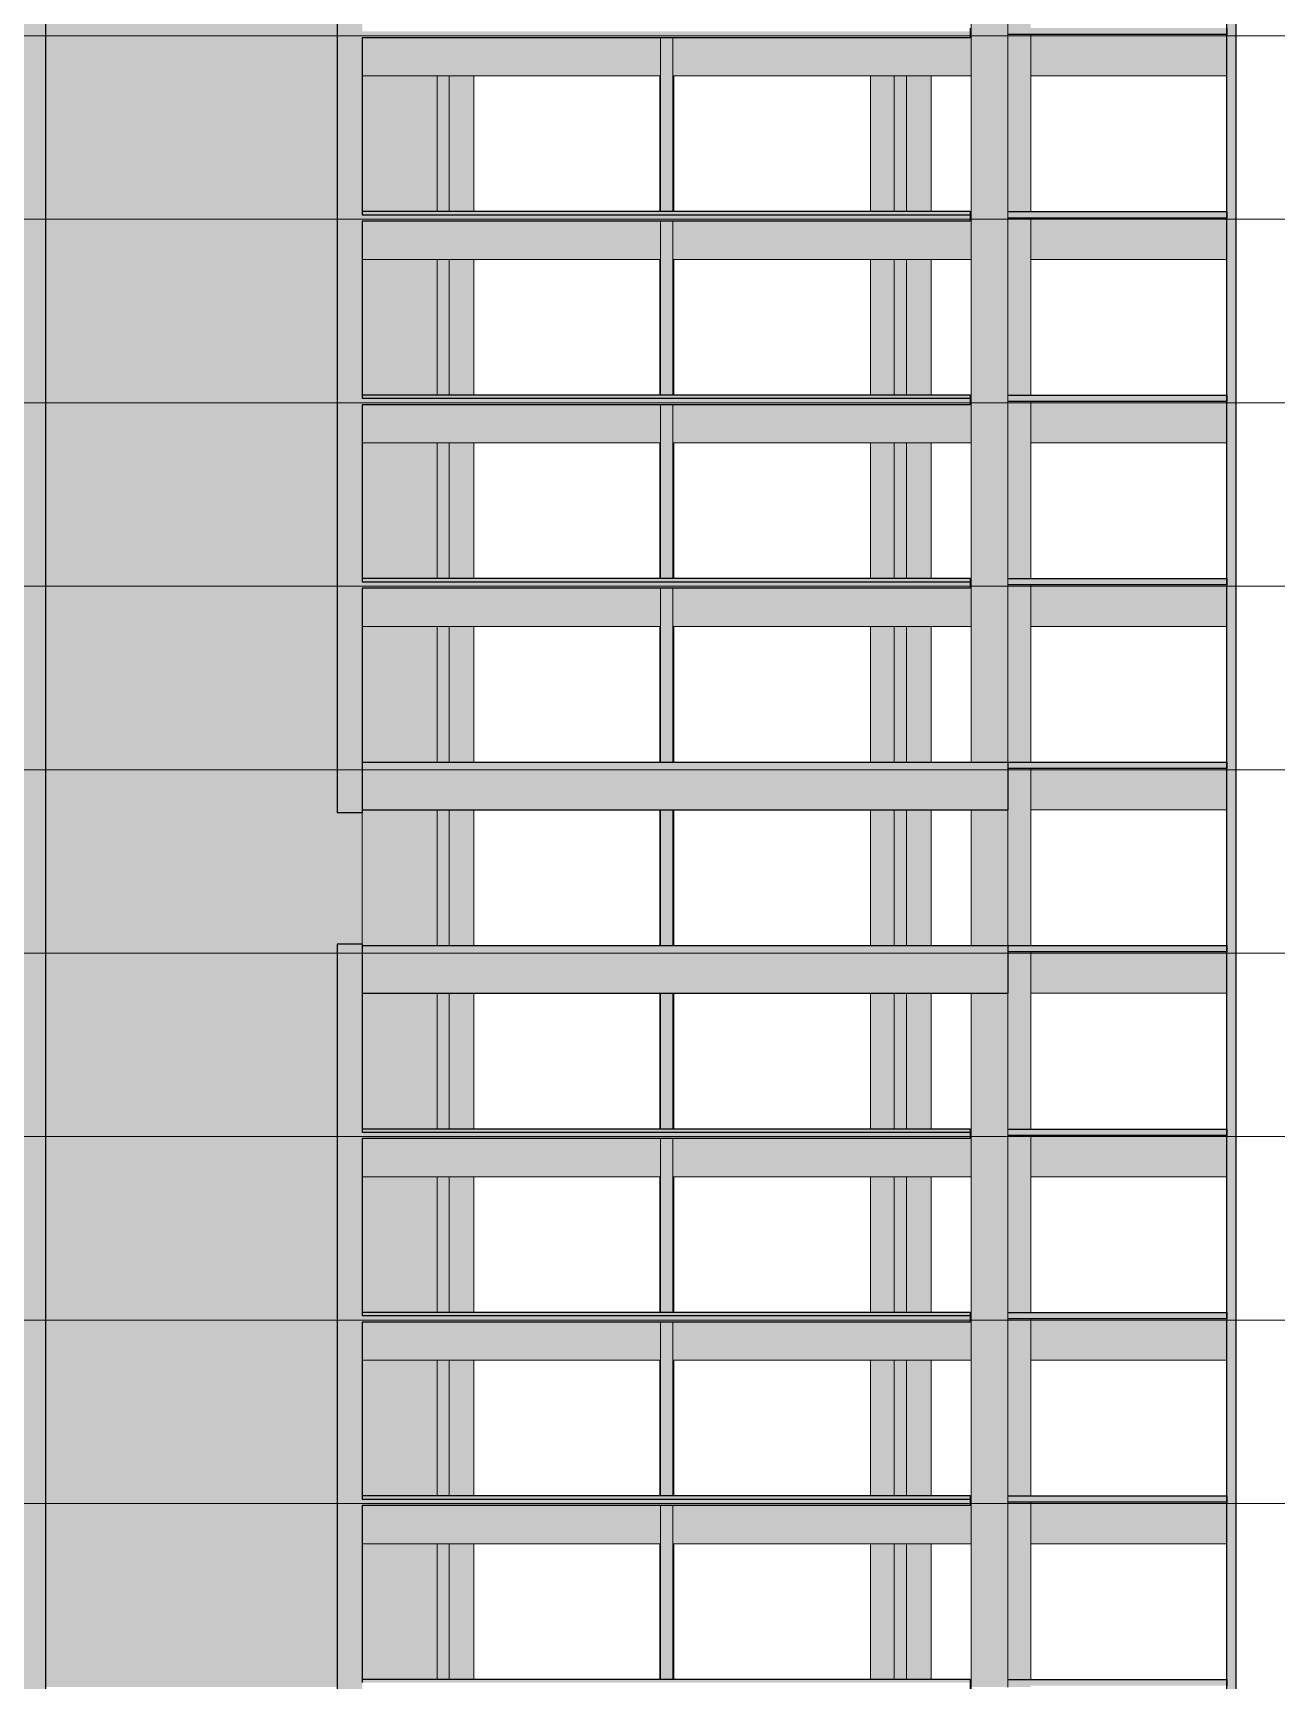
# Model space of a CAD drawing. Header units: centimetres. Extents: x -28 to 30806, y -3196 to 88064.
# Drawn here: x 25929 to 27881, y 83103 to 85688 of the extents above; entities that cross this region are included whole.
import ezdxf

# ---------------------------------------------------------------- set-up
doc = ezdxf.new("R2010")
doc.units = ezdxf.units.CM
doc.linetypes.add('Centro', pattern=[3.175, 0.635, -0.47625, 1.5875, -0.47625])
for name, color, linetype, lineweight in [('A-FLOR', 7, 'Continuous', 25), ('A-FLOR-LEVL', 7, 'Continuous', 9), ('S-BEAM', 7, 'Continuous', 25), ('S-COLS', 7, 'Continuous', 25)]:
    doc.layers.add(name, color=color, linetype=linetype, lineweight=lineweight)

msp = doc.modelspace()

# ---------------------------------------------------------------- hatches: boundary and pattern name
at = {"layer": 'A-FLOR', "true_color": 0xc0c0c0}
for points in [[(26616.64, 85680.92), (27400.82, 85680.92), (27400.82, 85691), (26446.32, 85691), (26446.32, 85680.92), (26616.49, 85680.92)], [(27706.95, 85686), (27803.82, 85686), (27803.82, 85696), (27460.32, 85696), (27460.32, 85686), (27533.01, 85686)], [(27396.77, 85403), (27400.82, 85403), (27400.82, 85408), (26446.32, 85407.99), (26446.32, 85403), (27293.38, 85403)], [(26446.32, 85392.92), (27400.82, 85392.92), (27400.82, 85403), (26446.32, 85403), (26446.32, 85396)], [(27706.95, 85398), (27803.82, 85398), (27803.82, 85408), (27460.32, 85408), (27460.32, 85398), (27533.01, 85398)], [(27800.32, 85408), (27800.32, 85408), (27706.95, 85408)], [(27396.77, 85115), (27400.82, 85115), (27400.82, 85120), (26446.32, 85119.99), (26446.32, 85115), (27293.38, 85115)], [(26581.83, 85104.92), (27400.82, 85104.92), (27400.82, 85115), (26446.32, 85115), (26446.32, 85104.92), (26569.63, 85104.92)], [(27706.95, 85110), (27803.82, 85110), (27803.82, 85120), (27460.32, 85120), (27460.32, 85110), (27533.01, 85110)], [(27800.32, 85120), (27800.32, 85120), (27706.95, 85120)], [(26446.32, 84827), (27400.82, 84827.08), (27400.82, 84832), (26446.32, 84831.99), (26446.32, 84827.08)], [(27500.16, 84822), (27803.82, 84822), (27803.82, 84832), (27460.32, 84832), (27460.32, 84822), (27496.07, 84822)], [(27800.32, 84832), (27800.32, 84832), (27500.16, 84832)], [(26446.32, 84816.92), (27400.82, 84816.92), (27400.82, 84827), (26446.32, 84827), (26446.32, 84820)], [(27500.16, 84534), (27803.82, 84534), (27803.82, 84544), (27460.32, 84544), (27460.32, 84534), (27496.07, 84534)], [(27706.95, 84246), (27803.82, 84246), (27803.82, 84256), (27460.32, 84256), (27460.32, 84246), (27533.01, 84246)], [(27396.77, 83963), (27400.82, 83963), (27400.82, 83968), (26446.32, 83967.99), (26446.32, 83963), (27293.38, 83963)], [(26599.26, 83952.92), (27400.82, 83952.92), (27400.82, 83963), (26446.32, 83963), (26446.32, 83952.92), (26597.21, 83952.92)], [(27706.95, 83958), (27803.82, 83958), (27803.82, 83968), (27460.32, 83968), (27460.32, 83958), (27533.01, 83958)], [(27800.32, 83968), (27800.32, 83968), (27706.95, 83968)], [(26984.98, 83675), (27400.82, 83675), (27400.82, 83680), (26446.32, 83679.81), (26446.32, 83675), (26983.2, 83675)], [(26446.32, 83664.92), (27400.82, 83664.92), (27400.82, 83675), (26446.32, 83675), (26446.32, 83668)], [(27706.95, 83670), (27803.82, 83670), (27803.82, 83680), (27460.32, 83679.81), (27460.32, 83670), (27533.01, 83670)], [(27396.77, 83387), (27400.82, 83387), (27400.82, 83392), (26446.32, 83391.99), (26446.32, 83387), (27293.38, 83387)], [(26581.83, 83376.92), (27400.82, 83376.92), (27400.82, 83387), (26446.32, 83387), (26446.32, 83376.92), (26569.63, 83376.92)], [(27500.16, 83382), (27803.82, 83382), (27803.82, 83392), (27460.32, 83392), (27460.32, 83382), (27496.07, 83382)], [(27396.77, 83099), (27400.82, 83099), (27400.82, 83104), (26446.32, 83103.99), (26446.32, 83099), (27293.38, 83099)], [(27741.92, 83094), (27803.82, 83094), (27803.82, 83104), (27460.32, 83104), (27460.32, 83094), (27706.95, 83094)]]:
    msp.add_hatch(color=9, dxfattribs=at).paths.add_polyline_path(points, flags=0)
at = {"layer": 'S-BEAM', "true_color": 0xc0c0c0}
for points in [[(27396.77, 85621), (27402.57, 85621.34), (27402.57, 85696), (27400.82, 85695.96), (27400.82, 85680.92), (26933.82, 85680.92), (26933.82, 85621), (27293.38, 85621)], [(27803.82, 85621), (27803.82, 85686), (27496.07, 85686), (27496.07, 85621), (27706.95, 85621)], [(26455.5, 85621), (26914.82, 85621.34), (26914.82, 85680.92), (26446.32, 85680.92), (26446.32, 85621)], [(27402.57, 85333), (27402.57, 85408), (27400.82, 85407.96), (27400.82, 85392.92), (26933.82, 85392.92), (26933.82, 85333), (27293.38, 85333)], [(26459.56, 85333), (26914.82, 85333), (26914.82, 85392.92), (26446.32, 85392.92), (26446.32, 85333)], [(27500.16, 85333), (27803.82, 85333), (27803.82, 85398), (27496.07, 85398), (27496.07, 85333)], [(27396.77, 85045), (27402.57, 85045), (27402.57, 85120), (27400.82, 85119.96), (27400.82, 85104.92), (26933.82, 85104.92), (26933.82, 85045), (27293.38, 85045)], [(26446.32, 85045), (26914.82, 85045), (26914.82, 85104.92), (26446.32, 85104.92), (26446.32, 85045.03)], [(27803.82, 85045), (27803.82, 85110), (27496.07, 85110), (27496.07, 85045), (27706.95, 85045)], [(27293.38, 84757), (27402.57, 84757), (27402.57, 84832), (27400.82, 84831.96), (27400.82, 84816.92), (26933.82, 84816.92), (26933.82, 84757), (27281.82, 84757)], [(26582.81, 84757), (26914.82, 84757), (26914.82, 84816.92), (26446.32, 84816.92), (26446.32, 84757), (26581.83, 84757)], [(27496.07, 84757), (27803.82, 84757), (27803.82, 84822), (27496.07, 84822), (27496.07, 84774.19)], [(26446.32, 84469), (27460.32, 84469), (27460.32, 84544), (26446.32, 84544), (26446.32, 84474.07)], [(27803.82, 84469), (27803.82, 84534), (27496.07, 84534), (27496.07, 84469), (27500.16, 84469)], [(26446.32, 84181), (27460.32, 84181), (27460.32, 84256), (26446.32, 84256), (26446.32, 84209.32)], [(27803.82, 84181), (27803.82, 84246), (27496.07, 84246), (27496.07, 84181), (27706.95, 84181)], [(26446.32, 83893), (26914.82, 83893), (26914.82, 83952.92), (26446.32, 83952.92), (26446.32, 83893.03)], [(26933.82, 83893), (27402.57, 83893), (27402.57, 83968), (27400.82, 83967.96), (27400.82, 83952.92), (26933.82, 83952.92), (26933.82, 83919.61)], [(27496.07, 83893), (27803.82, 83893), (27803.82, 83958), (27496.07, 83958), (27496.07, 83910.19)], [(27293.38, 83605), (27402.57, 83605), (27402.57, 83680), (27400.82, 83679.81), (27400.82, 83664.92), (26933.82, 83664.92), (26933.82, 83605), (27281.82, 83605)], [(27803.82, 83605), (27803.82, 83670), (27496.07, 83670), (27496.07, 83605), (27706.95, 83605)], [(26446.32, 83605), (26914.82, 83605), (26914.82, 83664.92), (26446.32, 83664.92), (26446.32, 83605.03)], [(27396.77, 83317), (27402.57, 83317), (27402.57, 83392), (27400.82, 83391.96), (27400.82, 83376.92), (26933.82, 83376.92), (26933.82, 83317), (27293.38, 83317)], [(26446.32, 83317), (26914.82, 83317), (26914.82, 83376.92), (26446.32, 83376.92), (26446.32, 83317.03)], [(27803.82, 83317), (27803.82, 83382), (27496.07, 83382), (27496.07, 83317), (27500.16, 83317)], [(27244.57, 83029), (27402.57, 83029), (27402.57, 83104), (27400.82, 83103.96), (27400.82, 83088.92), (26933.82, 83088.92), (26933.82, 83029), (27086.59, 83029)]]:
    msp.add_hatch(color=9, dxfattribs=at).paths.add_polyline_path(points, flags=0)
at = {"layer": 'S-COLS', "true_color": 0xc0c0c0}
for points in [[(25919.82, 83024.5), (25948.81, 83024.5), (25948.81, 87709), (25909.31, 87709), (25909.31, 83024.5)], [(26446.32, 84464.5), (26446.07, 87709), (26406.82, 87709), (26406.82, 84464.5), (26446.07, 84464.5)], [(27818.82, 81078), (27818.82, 87634), (27803.82, 87634), (27803.82, 81078)], [(27460.32, 85684), (27460.32, 85972), (27402.57, 85972), (27402.57, 85684), (27448.47, 85684)], [(26099.61, 85396), (26406.82, 85396), (26406.82, 85684), (25948.81, 85684), (25948.81, 85396), (26099.45, 85396)], [(27460.32, 85396), (27460.32, 85684), (27402.57, 85684), (27402.57, 85396)], [(26933.82, 85408), (26933.82, 85408), (26933.82, 85680.92), (26914.82, 85680.92), (26914.82, 85408)], [(26446.32, 85408), (26563.81, 85408), (26563.81, 85621), (26446.32, 85621), (26446.32, 85444.84)], [(26563.81, 85408), (26582.81, 85408), (26582.81, 85621), (26563.81, 85621), (26563.81, 85533.09)], [(26584.88, 85408), (26621.55, 85408), (26621.33, 85621), (26582.81, 85621), (26582.81, 85408)], [(27244.57, 85408), (27281.82, 85408), (27281.82, 85621), (27244.57, 85621), (27244.57, 85408)], [(27293.38, 85408), (27300.82, 85408), (27300.82, 85621), (27281.82, 85621), (27281.82, 85408)], [(27339.57, 85408), (27339.57, 85621), (27300.82, 85621), (27300.82, 85408)], [(26156.06, 85108), (26406.82, 85108), (26406.82, 85396), (25948.81, 85396), (25948.81, 85108), (26142.33, 85108)], [(26933.82, 85120), (26933.82, 85120), (26933.82, 85392.92), (26914.82, 85392.92), (26914.82, 85120)], [(27460.32, 85108), (27460.32, 85396), (27402.57, 85396), (27402.57, 85108)], [(26563.81, 85120), (26563.81, 85333), (26446.32, 85333), (26446.62, 85120), (26554.75, 85120)], [(26569.63, 85120), (26582.81, 85120), (26582.81, 85333), (26563.81, 85333), (26563.81, 85120)], [(26584.88, 85120), (26621.55, 85120), (26621.33, 85333), (26582.81, 85333), (26582.81, 85120)], [(27281.82, 85120), (27281.82, 85333), (27244.57, 85333), (27244.57, 85120)], [(27299.81, 85120), (27300.82, 85120), (27300.82, 85333), (27281.82, 85333), (27281.82, 85120), (27293.38, 85120)], [(27300.82, 85120), (27339.57, 85120), (27339.57, 85333), (27300.82, 85333), (27300.82, 85120)], [(26102.33, 84820), (26406.82, 84820), (26406.82, 85108), (25948.81, 85108), (25948.81, 84820), (26102.07, 84820)], [(26914.82, 84832), (26933.82, 84832), (26933.82, 85104.92), (26914.82, 85104.92), (26914.82, 84832)], [(27402.57, 84820), (27460.32, 84820), (27460.32, 85108), (27402.57, 85108), (27402.57, 84827.08)], [(26446.32, 84832), (26563.81, 84832), (26563.81, 85045), (26446.32, 85045), (26446.32, 84975.57)], [(26563.81, 84832), (26582.81, 84832), (26582.81, 85045), (26563.81, 85045), (26563.81, 84832)], [(26621.55, 84832), (26621.55, 84842.17), (26621.33, 85045), (26582.81, 85045), (26582.81, 84832), (26621.33, 84832)], [(27281.82, 84832), (27281.82, 85045), (27244.57, 85045), (27244.57, 84832)], [(27300.82, 84832), (27300.82, 85045), (27281.82, 85045), (27281.82, 84832), (27299.81, 84832)], [(27339.57, 84832), (27339.57, 85045), (27300.82, 85045), (27300.82, 84832)], [(26914.82, 84544), (26933.82, 84544), (26933.82, 84816.92), (26914.82, 84816.92), (26914.82, 84544)], [(27448.47, 84544), (27460.32, 84544), (27460.32, 84820), (27402.57, 84820), (27402.57, 84544)], [(26466.23, 84544), (26563.81, 84544), (26563.81, 84757), (26446.32, 84757), (26446.32, 84544)], [(26569.63, 84544), (26582.81, 84544), (26582.81, 84757), (26563.81, 84757), (26563.81, 84544)], [(26615.2, 84544), (26621.55, 84544), (26621.32, 84757), (26582.81, 84757), (26582.81, 84544), (26615.01, 84544)], [(27281.82, 84544), (27281.82, 84757), (27244.57, 84757), (27244.57, 84544)], [(27300.82, 84544), (27300.82, 84757), (27281.82, 84757), (27281.82, 84544), (27299.81, 84544)], [(27339.57, 84544), (27339.57, 84757), (27300.82, 84757), (27300.82, 84544)], [(26084.56, 84244), (26406.82, 84244), (26406.82, 84258), (26446.07, 84258), (26446.07, 84464.5), (26406.82, 84464.5), (26406.82, 84532), (25948.81, 84532), (25949.27, 84244), (26084.33, 84244)], [(26466.23, 84256), (26563.81, 84256), (26563.81, 84469), (26446.32, 84469), (26446.32, 84256)], [(26569.63, 84256), (26582.81, 84256), (26582.81, 84469), (26563.81, 84469), (26563.81, 84256)], [(26621.33, 84256), (26621.55, 84256), (26621.33, 84469), (26582.81, 84469), (26582.81, 84256), (26621.32, 84256)], [(26914.82, 84256), (26933.82, 84256), (26933.82, 84469), (26914.82, 84469), (26914.82, 84256)], [(27281.82, 84256), (27281.82, 84469), (27244.57, 84469), (27244.57, 84256)], [(27300.82, 84256), (27300.82, 84469), (27281.82, 84469), (27281.82, 84256), (27299.81, 84256)], [(27300.82, 84256), (27339.57, 84256), (27339.57, 84469), (27300.82, 84469), (27300.82, 84256)], [(27405.65, 84256), (27460.32, 84256), (27460.32, 84469), (27402.57, 84469), (27402.57, 84256)], [(26110.21, 83956), (26406.82, 83956), (26406.82, 84244), (25948.81, 84244), (25948.81, 83956), (26110.05, 83956)], [(26446.07, 81008.5), (26446.32, 81008.5), (26446.07, 84258), (26406.82, 84258), (26406.82, 81008.5)], [(26563.81, 83968), (26563.81, 84181), (26446.32, 84181), (26446.32, 83968), (26554.75, 83968)], [(26569.63, 83968), (26582.81, 83968), (26582.81, 84181), (26563.81, 84181), (26563.81, 83968)], [(26621.55, 83968), (26621.33, 84181), (26582.81, 84181), (26582.81, 83968), (26621.33, 83968)], [(26914.82, 83968), (26933.82, 83968), (26933.82, 84181), (26914.82, 84181), (26914.82, 83968)], [(27244.57, 83968), (27281.82, 83968), (27281.82, 84181), (27244.57, 84181), (27244.57, 83968)], [(27293.38, 83968), (27300.82, 83968), (27300.82, 84181), (27281.82, 84181), (27281.82, 83968)], [(27339.57, 83968), (27339.57, 84181), (27300.82, 84181), (27300.82, 83968)], [(27460.32, 83956), (27460.32, 84181), (27402.57, 84181), (27402.57, 83956)], [(26142.31, 83668), (26406.82, 83668.01), (26406.82, 83956), (25948.81, 83956), (25949.27, 83668), (26130.21, 83668)], [(26933.82, 83680), (26933.82, 83952.92), (26914.82, 83952.92), (26914.82, 83680)], [(27402.57, 83668), (27460.32, 83668), (27460.32, 83956), (27402.57, 83956), (27402.57, 83676.74)], [(26563.81, 83680), (26563.81, 83893), (26446.32, 83893), (26446.32, 83680), (26554.75, 83680)], [(26569.63, 83680), (26582.81, 83680), (26582.81, 83893), (26563.81, 83893), (26563.81, 83680)], [(26621.33, 83680), (26621.55, 83680), (26621.33, 83893), (26582.81, 83893), (26582.81, 83680), (26609.48, 83680)], [(27244.57, 83680), (27281.82, 83680), (27281.82, 83893), (27244.57, 83893), (27244.57, 83768.06)], [(27293.38, 83680), (27300.82, 83680), (27300.82, 83893), (27281.82, 83893), (27281.82, 83680)], [(27300.82, 83680), (27339.57, 83680), (27339.57, 83893), (27300.82, 83893), (27300.82, 83768.06)], [(26123.31, 83380), (26406.82, 83380.01), (26406.82, 83668), (25948.81, 83668), (25949.27, 83380), (26121.33, 83380)], [(27460.32, 83380), (27460.32, 83668), (27402.57, 83668), (27402.57, 83380), (27448.47, 83380)], [(26914.82, 83392), (26933.82, 83392), (26933.82, 83664.92), (26914.82, 83664.92), (26914.82, 83415.05)], [(26466.23, 83392), (26563.81, 83392), (26563.81, 83605), (26446.32, 83605), (26446.32, 83392)], [(26569.63, 83392), (26582.81, 83392), (26582.81, 83605), (26563.81, 83605), (26563.81, 83392)], [(26604.14, 83392), (26621.55, 83392), (26621.32, 83605), (26582.81, 83605), (26582.81, 83392), (26603.8, 83392)], [(27244.57, 83392), (27281.82, 83392), (27281.82, 83605), (27244.57, 83605), (27244.57, 83591.56)], [(27300.82, 83392), (27300.82, 83605), (27281.82, 83605), (27281.82, 83392), (27299.81, 83392)], [(27300.82, 83392), (27339.57, 83392), (27339.57, 83605), (27300.82, 83605), (27300.82, 83415.05)], [(26914.82, 83104), (26933.82, 83104), (26933.82, 83376.92), (26914.82, 83376.92), (26914.82, 83238.55)], [(27460.32, 83092), (27460.32, 83380), (27402.57, 83380), (27402.57, 83092)], [(26466.23, 83104), (26563.81, 83104), (26563.81, 83317), (26446.32, 83317), (26446.32, 83104)], [(26569.63, 83104), (26582.81, 83104), (26582.81, 83317), (26563.81, 83317), (26563.81, 83104)], [(26621.33, 83104), (26621.55, 83104.41), (26621.33, 83317), (26582.81, 83317), (26583.21, 83104), (26621.32, 83104)], [(27244.57, 83104), (27281.82, 83104), (27281.82, 83317), (27244.57, 83317), (27244.57, 83238.55)], [(27299.81, 83104), (27300.82, 83104), (27300.82, 83317), (27281.82, 83317), (27281.82, 83104), (27293.38, 83104)], [(27300.82, 83104), (27339.57, 83104), (27339.57, 83317), (27300.82, 83317), (27300.82, 83238.55)]]:
    msp.add_hatch(color=9, dxfattribs=at).paths.add_polyline_path(points, flags=0)
h = msp.add_hatch(color=9, dxfattribs=at)
h.paths.add_polyline_path([(26156.06, 85684), (26406.82, 85684), (26406.82, 85972), (25948.81, 85972), (25948.81, 85684), (26142.33, 85684)], flags=0)
h.paths.add_polyline_path([(25909.08, 85684), (25909.31, 85684), (25909.08, 85686)], flags=0)
h.paths.add_polyline_path([(25909.08, 85696), (25909.31, 85696), (25909.08, 85709.59)], flags=0)
h = msp.add_hatch(color=9, dxfattribs=at)
h.paths.add_polyline_path([(27463.9, 85684), (27496.07, 85684), (27496.07, 85686), (27460.32, 85686), (27460.32, 85684)], flags=0)
h.paths.add_polyline_path([(27496.07, 85696), (27496.07, 85972), (27460.32, 85972), (27460.32, 85696)], flags=0)
h = msp.add_hatch(color=9, dxfattribs=at)
h.paths.add_polyline_path([(27463.9, 85396), (27496.07, 85396), (27496.07, 85398), (27460.32, 85398), (27460.32, 85396)], flags=0)
h.paths.add_polyline_path([(27496.07, 85408), (27496.07, 85684), (27460.32, 85684), (27460.32, 85408)], flags=0)
h = msp.add_hatch(color=9, dxfattribs=at)
h.paths.add_polyline_path([(26934.36, 85408), (26935.32, 85408), (26935.32, 85621), (26933.82, 85621), (26933.82, 85408)], flags=0)
h.paths.add_polyline_path([(26913.32, 85408), (26914.82, 85408), (26914.82, 85621), (26913.32, 85621), (26913.32, 85408)], flags=0)
h = msp.add_hatch(color=9, dxfattribs=at)
h.paths.add_polyline_path([(27463.9, 85108), (27496.07, 85108), (27496.07, 85110), (27460.32, 85110), (27460.32, 85108)], flags=0)
h.paths.add_polyline_path([(27496.07, 85120), (27496.07, 85396), (27460.32, 85396), (27460.32, 85120)], flags=0)
h = msp.add_hatch(color=9, dxfattribs=at)
h.paths.add_polyline_path([(26934.36, 85120), (26935.32, 85120), (26935.32, 85333), (26933.82, 85333), (26933.82, 85120)], flags=0)
h.paths.add_polyline_path([(26913.32, 85120), (26914.82, 85120), (26914.82, 85333), (26913.32, 85333), (26913.32, 85120)], flags=0)
h = msp.add_hatch(color=9, dxfattribs=at)
h.paths.add_polyline_path([(27496.07, 84820), (27496.07, 84822), (27460.32, 84822), (27460.32, 84820), (27463.9, 84820)], flags=0)
h.paths.add_polyline_path([(27460.32, 84832), (27496.07, 84832), (27496.07, 85108), (27460.32, 85108), (27460.32, 85003.58)], flags=0)
h = msp.add_hatch(color=9, dxfattribs=at)
h.paths.add_polyline_path([(26913.32, 84832), (26914.82, 84832), (26914.82, 85045), (26913.32, 85045), (26913.32, 84832)], flags=0)
h.paths.add_polyline_path([(26933.82, 84832), (26935.32, 84832), (26935.32, 85045), (26933.82, 85045), (26933.82, 84832)], flags=0)
h = msp.add_hatch(color=9, dxfattribs=at)
h.paths.add_polyline_path([(26121, 84532), (26406.82, 84532), (26406.82, 84820), (25948.81, 84820), (25948.81, 84532), (26120.97, 84532)], flags=0)
h.paths.add_polyline_path([(25909.08, 84544), (25909.31, 84544), (25909.08, 84552.76)], flags=0)
h = msp.add_hatch(color=9, dxfattribs=at)
h.paths.add_polyline_path([(27463.9, 84532), (27496.07, 84532), (27496.07, 84534), (27460.32, 84534), (27460.32, 84532)], flags=0)
h.paths.add_polyline_path([(27460.32, 84544), (27496.07, 84544), (27496.07, 84820), (27460.32, 84820), (27460.32, 84562.32)], flags=0)
h = msp.add_hatch(color=9, dxfattribs=at)
h.paths.add_polyline_path([(26913.32, 84544), (26914.82, 84544), (26914.82, 84757), (26913.32, 84757), (26913.32, 84544)], flags=0)
h.paths.add_polyline_path([(26935.32, 84544), (26935.32, 84757), (26933.82, 84757), (26933.82, 84544), (26934.36, 84544)], flags=0)
h = msp.add_hatch(color=9, dxfattribs=at)
h.paths.add_polyline_path([(27460.32, 84244), (27496.07, 84244), (27496.07, 84246), (27460.32, 84246)], flags=0)
h.paths.add_polyline_path([(27460.32, 84256), (27496.07, 84256), (27496.07, 84532), (27460.32, 84532), (27460.32, 84297.57)], flags=0)
h = msp.add_hatch(color=9, dxfattribs=at)
h.paths.add_polyline_path([(26935.32, 84256), (26935.32, 84469), (26933.82, 84468.85), (26933.82, 84256), (26934.36, 84256)], flags=0)
h.paths.add_polyline_path([(26914.82, 84256), (26914.82, 84469), (26913.32, 84469), (26913.32, 84256)], flags=0)
h = msp.add_hatch(color=9, dxfattribs=at)
h.paths.add_polyline_path([(27463.9, 83956), (27496.07, 83956), (27496.07, 83958), (27460.32, 83958), (27460.32, 83956)], flags=0)
h.paths.add_polyline_path([(27496.07, 83968), (27496.07, 84244), (27460.32, 84244), (27460.32, 83968)], flags=0)
h = msp.add_hatch(color=9, dxfattribs=at)
h.paths.add_polyline_path([(26914.82, 83968), (26914.82, 84181), (26913.32, 84181), (26913.32, 83968)], flags=0)
h.paths.add_polyline_path([(26933.82, 83968), (26935.32, 83968), (26935.32, 84181), (26933.82, 84180.85), (26933.82, 83968)], flags=0)
h = msp.add_hatch(color=9, dxfattribs=at)
h.paths.add_polyline_path([(27460.32, 83668), (27496.07, 83668), (27496.07, 83670), (27460.32, 83670)], flags=0)
h.paths.add_polyline_path([(27460.32, 83680), (27496.07, 83680), (27496.07, 83956), (27460.32, 83956), (27460.32, 83768.06)], flags=0)
h = msp.add_hatch(color=9, dxfattribs=at)
h.paths.add_polyline_path([(26913.32, 83680), (26914.82, 83680), (26914.82, 83893), (26913.32, 83893), (26913.32, 83768.06)], flags=0)
h.paths.add_polyline_path([(26934.36, 83680), (26935.32, 83680), (26935.32, 83893), (26933.82, 83893), (26933.82, 83680)], flags=0)
h = msp.add_hatch(color=9, dxfattribs=at)
h.paths.add_polyline_path([(27463.9, 83380), (27496.07, 83380), (27496.07, 83382), (27460.32, 83382), (27460.32, 83380)], flags=0)
h.paths.add_polyline_path([(27496.07, 83392), (27496.07, 83668), (27460.32, 83668), (27460.32, 83392)], flags=0)
h = msp.add_hatch(color=9, dxfattribs=at)
h.paths.add_polyline_path([(26914.82, 83392), (26914.82, 83605), (26913.32, 83605), (26913.32, 83392)], flags=0)
h.paths.add_polyline_path([(26934.36, 83392), (26935.32, 83392), (26935.32, 83605), (26933.82, 83604.85), (26933.82, 83392)], flags=0)
h = msp.add_hatch(color=9, dxfattribs=at)
h.paths.add_polyline_path([(26123.83, 83092), (26406.82, 83092.01), (26406.82, 83380), (25948.81, 83380), (25949.27, 83092), (26123.31, 83092)], flags=0)
h.paths.add_polyline_path([(25909.08, 83106), (25909.31, 83106), (25909.08, 83238.55)], flags=0)
h = msp.add_hatch(color=9, dxfattribs=at)
h.paths.add_polyline_path([(27463.9, 83092), (27496.07, 83092), (27496.07, 83094), (27460.32, 83094), (27460.32, 83092)], flags=0)
h.paths.add_polyline_path([(27496.07, 83104), (27496.07, 83380), (27460.32, 83380), (27460.32, 83104)], flags=0)
h = msp.add_hatch(color=9, dxfattribs=at)
h.paths.add_polyline_path([(26935.32, 83104), (26935.32, 83317), (26933.82, 83317), (26933.82, 83104), (26934.36, 83104)], flags=0)
h.paths.add_polyline_path([(26913.32, 83104), (26914.82, 83104), (26914.82, 83317), (26913.32, 83317), (26913.32, 83238.55)], flags=0)

# ---------------------------------------------------------------- linework, layer by layer
at = {"layer": 'A-FLOR', "color": 190, "true_color": 0x8000ff}
for p, q in [((27400.82, 85696), (27400.82, 85680.92)), ((27803.82, 85686), (27460.32, 85686)), ((27803.82, 85696), (27803.82, 85686)), ((27400.82, 85680.92), (26446.32, 85680.92)), ((27400.82, 85408), (26446.32, 85408)), ((26446.32, 85403), (27400.82, 85403)), ((27400.82, 85408), (27400.82, 85392.92)), ((27460.32, 85408), (27803.82, 85408)), ((27803.82, 85408), (27803.82, 85398)), ((27400.82, 85392.92), (26446.32, 85392.92)), ((27803.82, 85398), (27460.32, 85398)), ((27400.82, 85120), (26446.32, 85120)), ((26446.32, 85115), (27400.82, 85115)), ((27400.82, 85120), (27400.82, 85104.92)), ((27460.32, 85120), (27803.82, 85120)), ((27803.82, 85120), (27803.82, 85110)), ((27400.82, 85104.92), (26446.32, 85104.92)), ((27803.82, 85110), (27460.32, 85110)), ((27400.82, 84832), (26446.32, 84832)), ((27400.82, 84832), (27400.82, 84816.92)), ((27460.32, 84832), (27803.82, 84832)), ((27803.82, 84832), (27803.82, 84822)), ((26446.32, 84827), (27400.82, 84827)), ((27400.82, 84816.92), (26446.32, 84816.92)), ((27803.82, 84822), (27460.32, 84822)), ((27460.32, 84544), (27803.82, 84544)), ((27803.82, 84534), (27460.32, 84534)), ((27803.82, 84544), (27803.82, 84534)), ((27460.32, 84256), (27803.82, 84256)), ((27803.82, 84246), (27460.32, 84246)), ((27803.82, 84256), (27803.82, 84246)), ((27400.82, 83968), (26446.32, 83968)), ((26446.32, 83963), (27400.82, 83963)), ((27400.82, 83952.92), (26446.32, 83952.92)), ((27400.82, 83968), (27400.82, 83952.92)), ((27460.32, 83968), (27803.82, 83968)), ((27803.82, 83958), (27460.32, 83958)), ((27803.82, 83968), (27803.82, 83958)), ((27400.82, 83680), (26446.32, 83680)), ((26446.32, 83675), (27400.82, 83675)), ((27400.82, 83680), (27400.82, 83664.92)), ((27460.32, 83680), (27803.82, 83680)), ((27803.82, 83670), (27460.32, 83670)), ((27803.82, 83680), (27803.82, 83670)), ((27400.82, 83664.92), (26446.32, 83664.92)), ((27400.82, 83392), (26446.32, 83392)), ((26446.32, 83387), (27400.82, 83387)), ((27400.82, 83392), (27400.82, 83376.92)), ((27460.32, 83392), (27803.82, 83392)), ((27803.82, 83392), (27803.82, 83382)), ((27400.82, 83376.92), (26446.32, 83376.92)), ((27803.82, 83382), (27460.32, 83382)), ((27400.82, 83104), (26446.32, 83104)), ((27400.82, 83104), (27400.82, 83088.92)), ((27460.32, 83104), (27803.82, 83104)), ((27803.82, 83104), (27803.82, 83094))]:
    msp.add_line(p, q, dxfattribs=at)
at = {"layer": 'A-FLOR-LEVL', "linetype": 'Centro'}
for p, q in [((24225.37, 85684), (29773.94, 85684)), ((24225.37, 85396), (29773.94, 85396)), ((24225.37, 85108), (29773.94, 85108)), ((24225.37, 84820), (29773.94, 84820)), ((24225.37, 84532), (29773.94, 84532)), ((24225.37, 84244), (29773.94, 84244)), ((24225.37, 83956), (29773.94, 83956)), ((24225.37, 83668), (29773.94, 83668)), ((24225.37, 83380), (29773.94, 83380))]:
    msp.add_line(p, q, dxfattribs=at)
at = {"layer": 'S-BEAM', "lineweight": 9}
for p, q in [((27402.57, 85621), (27402.57, 85696)), ((27496.07, 85686), (27496.07, 85621)), ((26914.82, 85680.92), (26914.82, 85621)), ((26933.82, 85680.92), (26933.82, 85621)), ((26914.82, 85621), (26446.32, 85621)), ((26933.82, 85621), (27402.57, 85621)), ((27496.07, 85621), (27803.82, 85621)), ((26446.32, 85408), (26914.82, 85408)), ((26933.82, 85408), (27402.57, 85408)), ((27402.57, 85333), (27402.57, 85408)), ((26914.82, 85392.92), (26914.82, 85333)), ((26933.82, 85392.92), (26933.82, 85333)), ((27496.07, 85398), (27496.07, 85333)), ((26914.82, 85333), (26446.32, 85333)), ((26933.82, 85333), (27402.57, 85333)), ((27496.07, 85333), (27803.82, 85333)), ((26446.32, 85120), (26914.82, 85120)), ((26933.82, 85120), (27402.57, 85120)), ((27402.57, 85045), (27402.57, 85120)), ((26914.82, 85104.92), (26914.82, 85045)), ((26933.82, 85104.92), (26933.82, 85045)), ((27496.07, 85110), (27496.07, 85045)), ((26914.82, 85045), (26446.32, 85045)), ((26933.82, 85045), (27402.57, 85045)), ((27496.07, 85045), (27803.82, 85045)), ((26446.32, 84832), (26914.82, 84832)), ((26933.82, 84832), (27402.57, 84832)), ((27402.57, 84757), (27402.57, 84832)), ((26914.82, 84816.92), (26914.82, 84757)), ((26933.82, 84816.92), (26933.82, 84757)), ((27496.07, 84822), (27496.07, 84757)), ((26914.82, 84757), (26446.32, 84757)), ((26933.82, 84757), (27402.57, 84757)), ((27496.07, 84757), (27803.82, 84757)), ((27496.07, 84534), (27496.07, 84469)), ((27496.07, 84469), (27803.82, 84469)), ((27496.07, 84246), (27496.07, 84181)), ((27496.07, 84181), (27803.82, 84181)), ((26446.32, 83968), (26914.82, 83968)), ((26914.82, 83952.92), (26914.82, 83893)), ((26933.82, 83968), (27402.57, 83968)), ((26933.82, 83952.92), (26933.82, 83893)), ((27402.57, 83893), (27402.57, 83968)), ((27496.07, 83958), (27496.07, 83893)), ((26914.82, 83893), (26446.32, 83893)), ((26933.82, 83893), (27402.57, 83893)), ((27496.07, 83893), (27803.82, 83893)), ((26446.32, 83680), (26914.82, 83680)), ((26933.82, 83680), (27402.57, 83680)), ((27402.57, 83605), (27402.57, 83680)), ((27496.07, 83670), (27496.07, 83605)), ((26914.82, 83664.92), (26914.82, 83605)), ((26933.82, 83664.92), (26933.82, 83605)), ((26914.82, 83605), (26446.32, 83605)), ((26933.82, 83605), (27402.57, 83605)), ((27496.07, 83605), (27803.82, 83605)), ((26446.32, 83392), (26914.82, 83392)), ((26933.82, 83392), (27402.57, 83392)), ((27402.57, 83317), (27402.57, 83392)), ((26914.82, 83376.92), (26914.82, 83317)), ((26933.82, 83376.92), (26933.82, 83317)), ((27496.07, 83382), (27496.07, 83317)), ((26914.82, 83317), (26446.32, 83317)), ((26933.82, 83317), (27402.57, 83317)), ((27496.07, 83317), (27803.82, 83317)), ((26446.32, 83104), (26914.82, 83104)), ((26933.82, 83104), (27402.57, 83104)), ((27402.57, 83029), (27402.57, 83104))]:
    msp.add_line(p, q, dxfattribs=at)
at = {"layer": 'S-BEAM', "color": 190, "true_color": 0x8000ff}
for p, q in [((26446.32, 84544), (27460.32, 84544)), ((26446.32, 84544), (26446.32, 84469)), ((27460.32, 84544), (27460.32, 84469)), ((26446.32, 84469), (27460.32, 84469)), ((26446.32, 84256), (27460.32, 84256)), ((26446.32, 84256), (26446.32, 84181)), ((27460.32, 84256), (27460.32, 84181)), ((26446.32, 84181), (27460.32, 84181))]:
    msp.add_line(p, q, dxfattribs=at)
at = {"layer": 'S-COLS', "color": 190, "true_color": 0x8000ff}
for p, q in [((25948.81, 87709), (25948.81, 83024.5)), ((26406.82, 87709), (26406.82, 84464.5)), ((27818.82, 81078), (27818.82, 87634)), ((27803.82, 81078), (27803.82, 87398)), ((26446.32, 85680.92), (26446.32, 85403)), ((26446.32, 85392.92), (26446.32, 85115)), ((26446.32, 85104.92), (26446.32, 84827)), ((26446.32, 84816.92), (26446.32, 84464.5)), ((26446.32, 84464.5), (26406.82, 84464.5)), ((26406.82, 84258), (26406.82, 81008.5)), ((26446.32, 84258), (26406.82, 84258)), ((26446.32, 84258), (26446.32, 83963)), ((26446.32, 83952.92), (26446.32, 83675)), ((26446.32, 83664.92), (26446.32, 83387)), ((26446.32, 83376.92), (26446.32, 83099))]:
    msp.add_line(p, q, dxfattribs=at)
at = {"layer": 'S-COLS', "lineweight": 9}
for p, q in [((27402.57, 85972), (27402.57, 85684)), ((27460.32, 85972), (27460.32, 85684)), ((26406.82, 85684), (25948.81, 85684)), ((26406.82, 85684), (25948.81, 85684)), ((27402.57, 85684), (27402.57, 85396)), ((27460.32, 85684), (27402.57, 85684)), ((27460.32, 85684), (27402.57, 85684)), ((27460.32, 85684), (27460.32, 85396)), ((27496.07, 85684), (27460.32, 85684)), ((27496.07, 85684), (27460.32, 85684)), ((27496.07, 85686), (27496.07, 85684)), ((27496.07, 85684), (27496.07, 85408)), ((26914.82, 85680.92), (26914.82, 85621)), ((26933.82, 85680.92), (26933.82, 85621)), ((26563.81, 85621), (26563.81, 85408)), ((26582.81, 85621), (26582.81, 85408)), ((26621.55, 85621), (26621.55, 85408)), ((26913.32, 85621), (26913.32, 85408)), ((26914.82, 85621), (26914.82, 85408)), ((26933.82, 85621), (26933.82, 85408)), ((26935.32, 85621), (26935.32, 85408)), ((27244.57, 85621), (27244.57, 85408)), ((27281.82, 85621), (27281.82, 85408)), ((27300.82, 85621), (27300.82, 85408)), ((27339.57, 85621), (27339.57, 85408)), ((26406.82, 85396), (25948.81, 85396)), ((26406.82, 85396), (25948.81, 85396)), ((26914.82, 85392.92), (26914.82, 85333)), ((26933.82, 85392.92), (26933.82, 85333)), ((27402.57, 85396), (27402.57, 85108)), ((27460.32, 85396), (27402.57, 85396)), ((27460.32, 85396), (27402.57, 85396)), ((27460.32, 85396), (27460.32, 85108)), ((27496.07, 85396), (27460.32, 85396)), ((27496.07, 85396), (27460.32, 85396)), ((27496.07, 85398), (27496.07, 85396)), ((27496.07, 85396), (27496.07, 85120)), ((26563.81, 85333), (26563.81, 85120)), ((26582.81, 85333), (26582.81, 85120)), ((26621.55, 85333), (26621.55, 85120)), ((26913.32, 85333), (26913.32, 85120)), ((26914.82, 85333), (26914.82, 85120)), ((26933.82, 85333), (26933.82, 85120)), ((26935.32, 85333), (26935.32, 85120)), ((27244.57, 85333), (27244.57, 85120)), ((27281.82, 85333), (27281.82, 85120)), ((27300.82, 85333), (27300.82, 85120)), ((27339.57, 85333), (27339.57, 85120)), ((26406.82, 85108), (25948.81, 85108)), ((26406.82, 85108), (25948.81, 85108)), ((26914.82, 85104.92), (26914.82, 85045)), ((26933.82, 85104.92), (26933.82, 85045)), ((27402.57, 85108), (27402.57, 84820)), ((27460.32, 85108), (27402.57, 85108)), ((27460.32, 85108), (27402.57, 85108)), ((27460.32, 85108), (27460.32, 84820)), ((27496.07, 85108), (27460.32, 85108)), ((27496.07, 85108), (27460.32, 85108)), ((27496.07, 85110), (27496.07, 85108)), ((27496.07, 85108), (27496.07, 84832)), ((26563.81, 85045), (26563.81, 84832)), ((26582.81, 85045), (26582.81, 84832)), ((26621.55, 85045), (26621.55, 84832)), ((26913.32, 85045), (26913.32, 84832)), ((26914.82, 85045), (26914.82, 84832)), ((26933.82, 85045), (26933.82, 84832)), ((26935.32, 85045), (26935.32, 84832)), ((27244.57, 85045), (27244.57, 84832)), ((27281.82, 85045), (27281.82, 84832)), ((27300.82, 85045), (27300.82, 84832)), ((27339.57, 85045), (27339.57, 84832)), ((26406.82, 84820), (25948.81, 84820)), ((26406.82, 84820), (25948.81, 84820)), ((26914.82, 84816.92), (26914.82, 84757)), ((26933.82, 84816.92), (26933.82, 84757)), ((27402.57, 84820), (27402.57, 84544)), ((27460.32, 84820), (27402.57, 84820)), ((27460.32, 84820), (27402.57, 84820)), ((27460.32, 84820), (27460.32, 84544)), ((27496.07, 84820), (27460.32, 84820)), ((27496.07, 84820), (27460.32, 84820)), ((27496.07, 84822), (27496.07, 84820)), ((27496.07, 84820), (27496.07, 84544)), ((26563.81, 84757), (26563.81, 84544)), ((26582.81, 84757), (26582.81, 84544)), ((26621.55, 84757), (26621.55, 84544)), ((26913.32, 84757), (26913.32, 84544)), ((26914.82, 84757), (26914.82, 84544)), ((26933.82, 84757), (26933.82, 84544)), ((26935.32, 84757), (26935.32, 84544)), ((27244.57, 84757), (27244.57, 84544)), ((27281.82, 84757), (27281.82, 84544)), ((27300.82, 84757), (27300.82, 84544)), ((27339.57, 84757), (27339.57, 84544)), ((26406.82, 84532), (25948.81, 84532)), ((26406.82, 84532), (25948.81, 84532)), ((27496.07, 84532), (27460.32, 84532)), ((27496.07, 84532), (27460.32, 84532)), ((27496.07, 84534), (27496.07, 84532)), ((27496.07, 84532), (27496.07, 84256)), ((26563.81, 84469), (26563.81, 84256)), ((26582.81, 84469), (26582.81, 84256)), ((26621.55, 84469), (26621.55, 84256)), ((26913.32, 84469), (26913.32, 84256)), ((26914.82, 84469), (26914.82, 84256)), ((26933.82, 84469), (26933.82, 84256)), ((26935.32, 84469), (26935.32, 84256)), ((27244.57, 84469), (27244.57, 84256)), ((27281.82, 84469), (27281.82, 84256)), ((27300.82, 84469), (27300.82, 84256)), ((27339.57, 84469), (27339.57, 84256)), ((27402.57, 84469), (27402.57, 84256)), ((27460.32, 84469), (27460.32, 84256)), ((26446.07, 84258), (26446.07, 84464.5)), ((26406.82, 84244), (25949.27, 84244)), ((26406.82, 84244), (25949.27, 84244)), ((27496.07, 84244), (27460.32, 84244)), ((27496.07, 84244), (27460.32, 84244)), ((27496.07, 84246), (27496.07, 84244)), ((27496.07, 84244), (27496.07, 83968)), ((26563.81, 84181), (26563.81, 83968)), ((26582.81, 84181), (26582.81, 83968)), ((26621.55, 84181), (26621.55, 83968)), ((26913.32, 84181), (26913.32, 83968)), ((26914.82, 84181), (26914.82, 83968)), ((26933.82, 84181), (26933.82, 83968)), ((26935.32, 84181), (26935.32, 83968)), ((27244.57, 84181), (27244.57, 83968)), ((27281.82, 84181), (27281.82, 83968)), ((27300.82, 84181), (27300.82, 83968)), ((27339.57, 84181), (27339.57, 83968)), ((27402.57, 84181), (27402.57, 83956)), ((27460.32, 84181), (27460.32, 83956)), ((26406.82, 83956), (25948.81, 83956)), ((26406.82, 83956), (25948.81, 83956)), ((26914.82, 83952.92), (26914.82, 83893)), ((26933.82, 83952.92), (26933.82, 83893)), ((27402.57, 83956), (27402.57, 83668)), ((27460.32, 83956), (27402.57, 83956)), ((27460.32, 83956), (27402.57, 83956)), ((27460.32, 83956), (27460.32, 83668)), ((27496.07, 83956), (27460.32, 83956)), ((27496.07, 83956), (27460.32, 83956)), ((27496.07, 83958), (27496.07, 83956)), ((27496.07, 83956), (27496.07, 83680)), ((26563.81, 83893), (26563.81, 83680)), ((26582.81, 83893), (26582.81, 83680)), ((26621.55, 83893), (26621.55, 83680)), ((26913.32, 83893), (26913.32, 83680)), ((26914.82, 83893), (26914.82, 83680)), ((26933.82, 83893), (26933.82, 83680)), ((26935.32, 83893), (26935.32, 83680)), ((27244.57, 83893), (27244.57, 83680)), ((27281.82, 83893), (27281.82, 83680)), ((27300.82, 83893), (27300.82, 83680)), ((27339.57, 83893), (27339.57, 83680)), ((26406.82, 83668), (25949.27, 83668)), ((26406.82, 83668), (25949.27, 83668)), ((27402.57, 83668), (27402.57, 83380)), ((27460.32, 83668), (27402.57, 83668)), ((27460.32, 83668), (27402.57, 83668)), ((27460.32, 83668), (27460.32, 83380)), ((27496.07, 83668), (27460.32, 83668)), ((27496.07, 83668), (27460.32, 83668)), ((27496.07, 83670), (27496.07, 83668)), ((27496.07, 83668), (27496.07, 83392)), ((26914.82, 83664.92), (26914.82, 83605)), ((26933.82, 83664.92), (26933.82, 83605)), ((26563.81, 83605), (26563.81, 83392)), ((26582.81, 83605), (26582.81, 83392)), ((26621.55, 83605), (26621.55, 83392)), ((26913.32, 83605), (26913.32, 83392)), ((26914.82, 83605), (26914.82, 83392)), ((26933.82, 83605), (26933.82, 83392)), ((26935.32, 83605), (26935.32, 83392)), ((27244.57, 83605), (27244.57, 83392)), ((27281.82, 83605), (27281.82, 83392)), ((27300.82, 83605), (27300.82, 83392)), ((27339.57, 83605), (27339.57, 83392)), ((26406.82, 83380), (25949.27, 83380)), ((26406.82, 83380), (25949.27, 83380)), ((26914.82, 83376.92), (26914.82, 83317)), ((26933.82, 83376.92), (26933.82, 83317)), ((27402.57, 83380), (27402.57, 83092)), ((27460.32, 83380), (27402.57, 83380)), ((27460.32, 83380), (27402.57, 83380)), ((27460.32, 83380), (27460.32, 83092)), ((27496.07, 83380), (27460.32, 83380)), ((27496.07, 83380), (27460.32, 83380)), ((27496.07, 83382), (27496.07, 83380)), ((27496.07, 83380), (27496.07, 83104)), ((26563.81, 83317), (26563.81, 83104)), ((26582.81, 83317), (26582.81, 83104)), ((26621.55, 83317), (26621.55, 83104)), ((26913.32, 83317), (26913.32, 83104)), ((26914.82, 83317), (26914.82, 83104)), ((26933.82, 83317), (26933.82, 83104)), ((26935.32, 83317), (26935.32, 83104)), ((27244.57, 83317), (27244.57, 83104)), ((27281.82, 83317), (27281.82, 83104)), ((27300.82, 83317), (27300.82, 83104)), ((27339.57, 83317), (27339.57, 83104))]:
    msp.add_line(p, q, dxfattribs=at)

doc.saveas('drawing.dxf')
